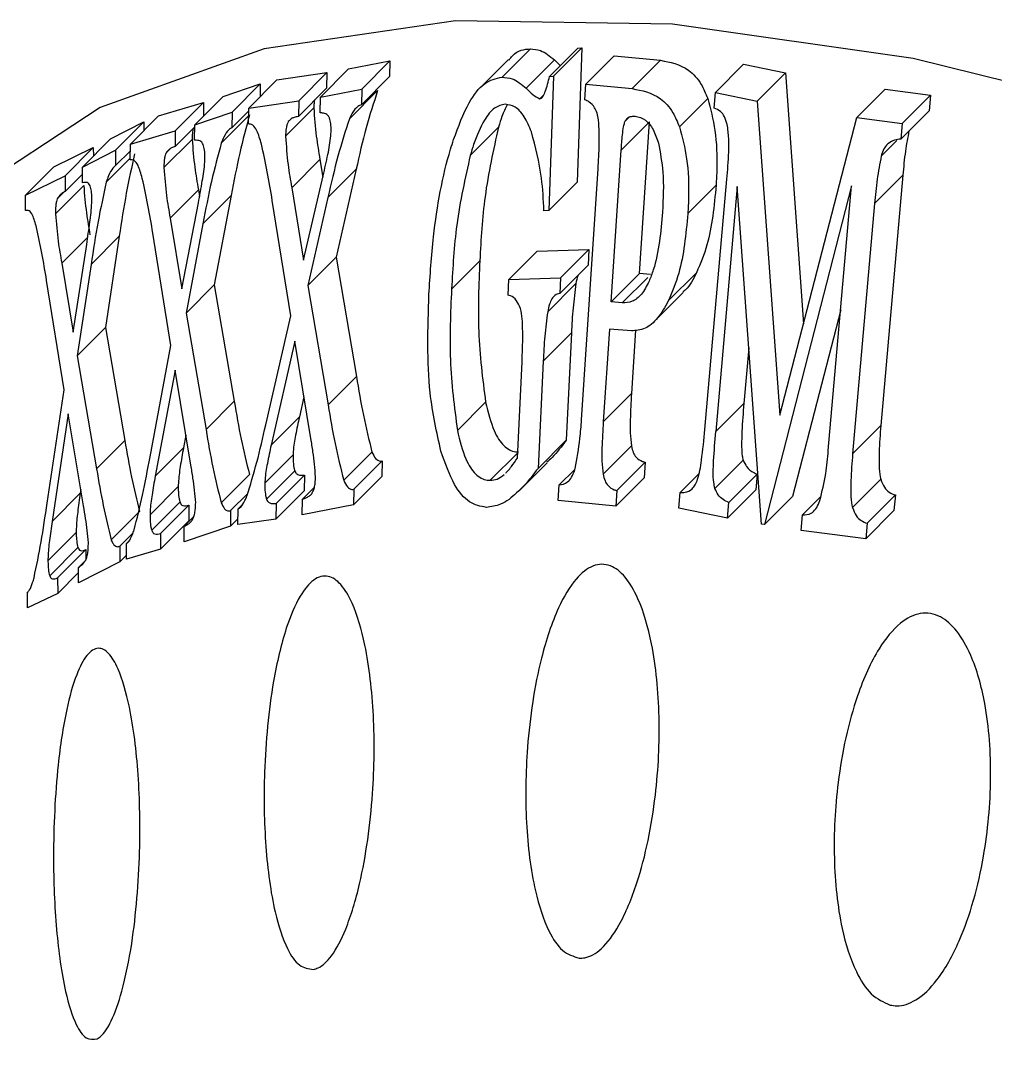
# Model space of a CAD drawing. Extents: x 1076 to 1148, y 508 to 635.
# Drawn here: x 1112.7132 to 1113.038, y 556.2002 to 556.5499 of the extents above; entities that cross this region are included whole.
import ezdxf

# ---------------------------------------------------------------- set-up
doc = ezdxf.new("R2010")
doc.units = 0
doc.header["$MEASUREMENT"] = 0
doc.layers.add('1', color=4, linetype='Continuous')
doc.layers.add('GEOMETRY', color=4, linetype='Continuous', lineweight=25)

# ---------------------------------------------------------------- blocks, each defined once
blk = doc.blocks.new('SUCTION 1235301')
at = {"layer": 'GEOMETRY'}
for p, q in [((-1.90168, 0.49173), (-1.9111, 0.48229)), ((-1.88587, 0.49199), (-1.89529, 0.48255)), ((-1.88453, 0.49203), (-1.89395, 0.4826)), ((-1.88453, 0.49203), (-1.88604, 0.44724)), ((-1.88587, 0.49199), (-1.88453, 0.49203)), ((-1.96226, 0.48509), (-1.94849, 0.48775)), ((-1.94849, 0.48775), (-1.95791, 0.47831)), ((-1.94849, 0.48775), (-1.94861, 0.48253)), ((-1.90897, 0.48819), (-1.91839, 0.47876)), ((-1.89365, 0.48804), (-1.90307, 0.47861)), ((-1.89365, 0.48804), (-1.89168, 0.48617)), ((-1.87378, 0.48944), (-1.8832, 0.48)), ((-1.87378, 0.48944), (-1.8583, 0.4879)), ((-1.8583, 0.4879), (-1.86772, 0.47846)), ((-1.83055, 0.48658), (-1.83997, 0.47714)), ((-1.83055, 0.48658), (-1.81662, 0.48372)), ((-1.98616, 0.48137), (-1.96951, 0.48384)), ((-1.96951, 0.48384), (-1.97892, 0.47441)), ((-1.96226, 0.48509), (-1.97168, 0.47566)), ((-1.96951, 0.48384), (-1.96962, 0.47863)), ((-1.89395, 0.4826), (-1.89546, 0.4378)), ((-1.89529, 0.48255), (-1.89395, 0.4826)), ((-1.81662, 0.48372), (-1.82604, 0.47428)), ((-1.81662, 0.48372), (-1.81063, 0.4001)), ((-2.00416, 0.47588), (-1.99173, 0.48006)), ((-1.99173, 0.48006), (-2.00115, 0.47062)), ((-1.98616, 0.48137), (-1.99558, 0.47193)), ((-1.99173, 0.48006), (-1.99175, 0.47577)), ((-1.94861, 0.48253), (-1.95803, 0.47309)), ((-1.88355, 0.47478), (-1.8832, 0.48)), ((-1.8832, 0.48), (-1.86772, 0.47846)), ((-2.00416, 0.47588), (-2.01358, 0.46644)), ((-1.96962, 0.47863), (-1.97904, 0.46919)), ((-1.9718, 0.47044), (-1.97168, 0.47566)), ((-1.97168, 0.47566), (-1.95791, 0.47831)), ((-1.9526, 0.47786), (-1.96202, 0.46842)), ((-1.95791, 0.47831), (-1.95803, 0.47309)), ((-1.89728, 0.47627), (-1.89852, 0.47504)), ((-1.84042, 0.47193), (-1.83997, 0.47714)), ((-1.83997, 0.47714), (-1.82604, 0.47428)), ((-1.78341, 0.47824), (-1.79283, 0.4688)), ((-1.78341, 0.47824), (-1.76827, 0.47631)), ((-1.76827, 0.47631), (-1.77769, 0.46687)), ((-1.76827, 0.47631), (-1.76873, 0.4711)), ((-2.02562, 0.46937), (-2.01068, 0.4738)), ((-2.01068, 0.4738), (-2.0201, 0.46436)), ((-2.01068, 0.4738), (-2.01071, 0.46932)), ((-1.99558, 0.47193), (-1.97892, 0.47441)), ((-1.97892, 0.47441), (-1.97904, 0.46919)), ((-1.84255, 0.47517), (-1.85197, 0.46574)), ((-1.82604, 0.47428), (-1.81854, 0.36957)), ((-2.02562, 0.46937), (-2.03504, 0.45993)), ((-2.01358, 0.46644), (-2.00115, 0.47062)), ((-1.99564, 0.46945), (-2.00473, 0.46034)), ((-1.9956, 0.47102), (-2.00118, 0.46543)), ((-2.00115, 0.47062), (-2.00118, 0.46543)), ((-1.9957, 0.46672), (-1.99558, 0.47193)), ((-1.97388, 0.47204), (-1.9833, 0.46261)), ((-1.87006, 0.46766), (-1.86886, 0.46887)), ((-1.81854, 0.36957), (-1.79283, 0.4688)), ((-1.79283, 0.4688), (-1.77769, 0.46687)), ((-1.76873, 0.4711), (-1.77815, 0.46166)), ((-2.04164, 0.46168), (-2.03059, 0.46739)), ((-2.03059, 0.46739), (-2.04001, 0.45795)), ((-2.03059, 0.46739), (-2.03057, 0.46441)), ((-2.01358, 0.46573), (-2.02013, 0.45916)), ((-2.01361, 0.46124), (-2.01358, 0.46644)), ((-1.91228, 0.46565), (-1.9217, 0.45621)), ((-1.87138, 0.45798), (-1.86197, 0.46741)), ((-1.86531, 0.4168), (-1.86197, 0.46741)), ((-1.77769, 0.46687), (-1.77815, 0.46166)), ((-2.04164, 0.46168), (-2.05106, 0.45225)), ((-2.03504, 0.45993), (-2.0201, 0.46436)), ((-2.0201, 0.46436), (-2.02013, 0.45916)), ((-2.06059, 0.45242), (-2.04741, 0.45879)), ((-2.04741, 0.45879), (-2.05683, 0.44935)), ((-2.04741, 0.45879), (-2.04739, 0.45592)), ((-2.03508, 0.45474), (-2.03504, 0.45993)), ((-2.01446, 0.46156), (-2.02388, 0.45213)), ((-2.02179, 0.4584), (-2.02313, 0.45706)), ((-1.77947, 0.46119), (-1.78467, 0.45598)), ((-2.05106, 0.45225), (-2.04001, 0.45795)), ((-2.03507, 0.45531), (-2.04307, 0.4473)), ((-2.04001, 0.45795), (-2.03997, 0.45279)), ((-2.03506, 0.45771), (-2.03997, 0.45279)), ((-1.97182, 0.45489), (-1.98124, 0.44545)), ((-1.97182, 0.45489), (-1.97085, 0.44894)), ((-1.87473, 0.40736), (-1.87138, 0.45798)), ((-2.06059, 0.45242), (-2.07001, 0.44298)), ((-2.05102, 0.44708), (-2.05106, 0.45225)), ((-1.95976, 0.45159), (-1.96918, 0.44216)), ((-1.95976, 0.45159), (-1.96646, 0.42232)), ((-1.88462, 0.36809), (-1.87909, 0.45174)), ((-2.07001, 0.44298), (-2.05683, 0.44935)), ((-2.05683, 0.44935), (-2.05679, 0.44419)), ((-2.05104, 0.44995), (-2.05679, 0.44419)), ((-1.97729, 0.42123), (-1.97075, 0.44936)), ((-1.84345, 0.36485), (-1.83611, 0.44827)), ((-1.77747, 0.44959), (-1.78689, 0.44015)), ((-1.77747, 0.44959), (-1.7848, 0.36617)), ((-2.0506, 0.44615), (-2.06002, 0.43671)), ((-2.01236, 0.44476), (-2.02178, 0.43532)), ((-2.01236, 0.44476), (-2.01199, 0.44252)), ((-1.98124, 0.44545), (-1.97729, 0.42123)), ((-1.88604, 0.44724), (-1.89546, 0.4378)), ((-1.83973, 0.4463), (-1.84915, 0.43686)), ((-1.8327, 0.44584), (-1.83988, 0.36412)), ((-1.82461, 0.33329), (-1.8327, 0.44584)), ((-1.79457, 0.44603), (-1.82363, 0.33312)), ((-1.80233, 0.35779), (-1.79457, 0.44603)), ((-2.06997, 0.43782), (-2.07001, 0.44298)), ((-2.05718, 0.44396), (-2.05942, 0.4417)), ((-2.00143, 0.44287), (-2.01085, 0.43344)), ((-2.00143, 0.44287), (-2.00707, 0.41302)), ((-1.98159, 0.40272), (-1.98772, 0.44114)), ((-1.96918, 0.44216), (-1.97588, 0.41288)), ((-2.01788, 0.41172), (-2.01237, 0.44041)), ((-1.89546, 0.4378), (-1.89713, 0.43774)), ((-1.78689, 0.44015), (-1.79422, 0.35673)), ((-2.02178, 0.43532), (-2.01788, 0.41172)), ((-2.02151, 0.39283), (-2.02755, 0.43028)), ((-2.01085, 0.43344), (-2.01649, 0.40358)), ((-2.04928, 0.42895), (-2.05793, 0.42029)), ((-2.03875, 0.42924), (-2.04817, 0.41981)), ((-2.03875, 0.42924), (-2.04337, 0.39888)), ((-2.05414, 0.39734), (-2.04962, 0.42655)), ((-1.89942, 0.42433), (-1.90884, 0.41489)), ((-1.89942, 0.42433), (-1.8822, 0.42482)), ((-1.8822, 0.42482), (-1.89162, 0.41538)), ((-1.8822, 0.42482), (-1.88245, 0.41959)), ((-2.05793, 0.42029), (-2.05414, 0.39734)), ((-2.04817, 0.41981), (-2.05279, 0.38944)), ((-1.96646, 0.42232), (-1.97588, 0.41288)), ((-1.96646, 0.42232), (-1.9597, 0.3825)), ((-1.91854, 0.42111), (-1.92796, 0.41167)), ((-1.88245, 0.41959), (-1.89187, 0.41015)), ((-1.87473, 0.40736), (-1.86531, 0.4168)), ((-1.86159, 0.41647), (-1.86531, 0.4168)), ((-1.84625, 0.41711), (-1.85567, 0.40768)), ((-2.0571, 0.37811), (-2.06298, 0.41453)), ((-2.00707, 0.41302), (-2.01649, 0.40358)), ((-2.00707, 0.41302), (-2.0004, 0.37423)), ((-1.97588, 0.41288), (-1.96912, 0.37306)), ((-1.90909, 0.40967), (-1.90884, 0.41489)), ((-1.90884, 0.41489), (-1.89162, 0.41538)), ((-1.88647, 0.41352), (-1.89589, 0.40409)), ((-1.89162, 0.41538), (-1.89187, 0.41015)), ((-1.86251, 0.41556), (-1.87101, 0.40704)), ((-1.86014, 0.40107), (-1.85072, 0.41051)), ((-1.87101, 0.40704), (-1.87473, 0.40736)), ((-2.01649, 0.40358), (-2.00982, 0.36479)), ((-1.98992, 0.36635), (-1.98159, 0.40272)), ((-1.7982, 0.40476), (-1.81421, 0.34256)), ((-2.04337, 0.39888), (-2.05279, 0.38944)), ((-2.04337, 0.39888), (-2.03689, 0.36118)), ((-1.88798, 0.39701), (-1.8974, 0.38757)), ((-1.88798, 0.39701), (-1.8897, 0.36133)), ((-1.87533, 0.39832), (-1.87738, 0.36739)), ((-1.868, 0.39771), (-1.87533, 0.39832)), ((-1.86656, 0.39799), (-1.86796, 0.37682)), ((-2.0285, 0.35571), (-2.02151, 0.39283)), ((-1.98023, 0.39425), (-1.98811, 0.35962)), ((-1.97487, 0.36181), (-1.98023, 0.39425)), ((-1.82884, 0.39209), (-1.83047, 0.37356)), ((-2.05279, 0.38944), (-2.04631, 0.35174)), ((-1.90599, 0.3553), (-1.90444, 0.38736)), ((-1.8974, 0.38757), (-1.89912, 0.35189)), ((-2.02016, 0.38457), (-2.02678, 0.34925)), ((-2.01487, 0.35296), (-2.02016, 0.38457)), ((-1.9597, 0.3825), (-1.96912, 0.37306)), ((-2.06279, 0.34033), (-2.0571, 0.37811)), ((-2.0004, 0.37423), (-2.00982, 0.36479)), ((-1.97717, 0.37574), (-1.97869, 0.36906)), ((-1.86796, 0.37682), (-1.87738, 0.36739)), ((-1.9166, 0.37397), (-1.92602, 0.36453)), ((-1.83047, 0.37356), (-1.83988, 0.36412)), ((-2.05579, 0.37009), (-2.06118, 0.33413)), ((-2.05065, 0.33936), (-2.05579, 0.37009)), ((-1.97869, 0.36906), (-1.98811, 0.35962)), ((-1.7848, 0.36617), (-1.79422, 0.35673)), ((-2.03689, 0.36118), (-2.04631, 0.35174)), ((-2.01655, 0.363), (-2.01736, 0.35868)), ((-1.8897, 0.36133), (-1.89912, 0.35189)), ((-2.01736, 0.35868), (-2.02678, 0.34925)), ((-1.95449, 0.35733), (-1.96391, 0.3479)), ((-1.9059, 0.35709), (-1.91505, 0.34793)), ((-1.86799, 0.35935), (-1.87741, 0.34991)), ((-1.9808, 0.35635), (-1.99022, 0.34691)), ((-1.95107, 0.35436), (-1.96049, 0.34493)), ((-1.95107, 0.35436), (-1.95119, 0.34915)), ((-1.90545, 0.34435), (-1.89603, 0.35378)), ((-1.86337, 0.35391), (-1.87279, 0.34448)), ((-1.86337, 0.35391), (-1.86372, 0.34869)), ((-1.83072, 0.35465), (-1.84014, 0.34521)), ((-1.99534, 0.34981), (-2.00476, 0.34037)), ((-1.98024, 0.35111), (-1.98966, 0.34167)), ((-1.88685, 0.35154), (-1.89203, 0.34634)), ((-1.84556, 0.34998), (-1.85167, 0.34386)), ((-1.82607, 0.34998), (-1.83549, 0.34054)), ((-1.82607, 0.34998), (-1.82653, 0.34477)), ((-1.977, 0.34963), (-1.98642, 0.34019)), ((-1.977, 0.34963), (-1.97711, 0.34442)), ((-1.95119, 0.34915), (-1.96061, 0.33971)), ((-1.89238, 0.34112), (-1.89203, 0.34634)), ((-1.86372, 0.34869), (-1.87314, 0.33926)), ((-1.78482, 0.34823), (-1.79424, 0.33879)), ((-2.05176, 0.34357), (-2.06118, 0.33413)), ((-2.05157, 0.34486), (-2.05176, 0.34357)), ((-2.01908, 0.34581), (-2.0285, 0.33637)), ((-1.99591, 0.34351), (-2.00161, 0.3378)), ((-1.97711, 0.34442), (-1.98653, 0.33498)), ((-1.97368, 0.34561), (-1.97763, 0.34165)), ((-1.96049, 0.34493), (-1.96061, 0.33971)), ((-1.87279, 0.34448), (-1.87314, 0.33926)), ((-1.85212, 0.33865), (-1.85167, 0.34386)), ((-1.83595, 0.33533), (-1.82653, 0.34477)), ((-1.77997, 0.34303), (-1.78939, 0.33359)), ((-1.77997, 0.34303), (-1.78043, 0.33782)), ((-2.01851, 0.34067), (-2.02793, 0.33123)), ((-2.01556, 0.33958), (-2.02498, 0.33014)), ((-2.01556, 0.33958), (-2.0156, 0.33438)), ((-1.99769, 0.33981), (-1.9991, 0.3384)), ((-1.98642, 0.34019), (-1.98653, 0.33498)), ((-1.97775, 0.33643), (-1.97763, 0.34165)), ((-1.96061, 0.33971), (-1.97775, 0.33643)), ((-1.87314, 0.33926), (-1.89238, 0.34112)), ((-1.83595, 0.33533), (-1.83549, 0.34054)), ((-1.81421, 0.34256), (-1.82363, 0.33312)), ((-1.80484, 0.34253), (-1.81095, 0.3364)), ((-2.03203, 0.33755), (-2.04145, 0.32811)), ((-2.01389, 0.33581), (-2.01708, 0.33261)), ((-2.00161, 0.3378), (-2.00164, 0.3326)), ((-1.99922, 0.33318), (-1.9991, 0.3384)), ((-1.83595, 0.33533), (-1.85212, 0.33865)), ((-1.81141, 0.3312), (-1.81095, 0.3364)), ((-1.78043, 0.33782), (-1.78985, 0.32838)), ((-2.0156, 0.33438), (-2.02502, 0.32495)), ((-2.01711, 0.32741), (-2.01708, 0.33261)), ((-2.00164, 0.3326), (-2.01711, 0.32741)), ((-1.99918, 0.33508), (-2.00164, 0.3326)), ((-1.98653, 0.33498), (-1.99922, 0.33318)), ((-1.82363, 0.33312), (-1.82461, 0.33329)), ((-1.78939, 0.33359), (-1.78985, 0.32838)), ((-2.05311, 0.33055), (-2.06253, 0.32111)), ((-2.03417, 0.33038), (-2.0386, 0.32594)), ((-2.02498, 0.33014), (-2.02502, 0.32495)), ((-1.78985, 0.32838), (-1.81141, 0.3312)), ((-2.05254, 0.32552), (-2.06195, 0.31608)), ((-2.0386, 0.32594), (-2.03856, 0.32078)), ((-2.03639, 0.32165), (-2.03636, 0.32684)), ((-2.03577, 0.32743), (-2.03636, 0.32684)), ((-2.04991, 0.32483), (-2.05933, 0.31539)), ((-2.04991, 0.32483), (-2.04988, 0.32148)), ((-2.03638, 0.32296), (-2.03856, 0.32078)), ((-2.02502, 0.32495), (-2.03639, 0.32165)), ((-2.05012, 0.32108), (-2.05234, 0.31886)), ((-2.0523, 0.31369), (-2.05234, 0.31886)), ((-2.03856, 0.32078), (-2.0523, 0.31369)), ((-2.05933, 0.31539), (-2.05929, 0.31022)), ((-2.05233, 0.3172), (-2.05929, 0.31022)), ((-2.0693, 0.30544), (-2.06935, 0.3106)), ((-2.05929, 0.31022), (-2.0693, 0.30544))]:
    blk.add_line(p, q, dxfattribs=at)
at = {"layer": 'GEOMETRY', "flags": 128}
blk.add_lwpolyline([(-0.57285, -0.24257), (-0.69092, -0.13908), (-0.80988, -0.04109), (-0.92881, 0.05066), (-1.04682, 0.13548), (-1.163, 0.21271), (-1.27648, 0.28178), (-1.38638, 0.34214), (-1.49187, 0.39335), (-1.59215, 0.43502), (-1.68646, 0.46682), (-1.77407, 0.48852), (-1.85433, 0.49995), (-1.92661, 0.50102), (-1.99038, 0.49173), (-2.04513, 0.47214), (-2.09047, 0.44241), (-2.12604, 0.40276), (-2.15157, 0.35349), (-2.15681, 0.33827)], dxfattribs=at)
at = {"layer": 'GEOMETRY'}
for points, knots in [([(-1.90877, 0.488), (-1.9084, 0.4885), (-1.90623, 0.49138), (-1.90374, 0.49157), (-1.90168, 0.49173)], [0, 0, 0, 0, 0.173288, 1, 1, 1, 1]), ([(-1.90168, 0.49173), (-1.90054, 0.49164), (-1.89774, 0.49142), (-1.89517, 0.4893), (-1.89365, 0.48804)], [0, 0, 0, 0, 0.407942, 1, 1, 1, 1]), ([(-1.8583, 0.4879), (-1.85508, 0.48729), (-1.85026, 0.48638), (-1.84493, 0.48095), (-1.84324, 0.47683), (-1.84255, 0.47517)], [0, 0, 0, 0, 0.54618, 0.817064, 1, 1, 1, 1]), ([(-1.92728, 0.46146), (-1.92566, 0.46583), (-1.9228, 0.47354), (-1.91699, 0.48103), (-1.91311, 0.48186), (-1.9111, 0.48229)], [0, 0, 0, 0, 0.386248, 0.681342, 1, 1, 1, 1]), ([(-1.9111, 0.48229), (-1.90996, 0.4822), (-1.90716, 0.48199), (-1.90459, 0.47986), (-1.90307, 0.47861)], [0, 0, 0, 0, 0.407942, 1, 1, 1, 1]), ([(-1.89852, 0.47504), (-1.89833, 0.47509), (-1.89797, 0.47518), (-1.89732, 0.47602), (-1.89629, 0.47833), (-1.89571, 0.48079), (-1.89529, 0.48255)], [0, 0, 0, 0, 0.11515, 0.229591, 0.447987, 1, 1, 1, 1]), ([(-1.9526, 0.47786), (-1.95392, 0.47376), (-1.9566, 0.46543), (-1.9587, 0.45626), (-1.95976, 0.45159)], [0, 0, 0, 0, 0.49127, 1, 1, 1, 1]), ([(-1.90307, 0.47861), (-1.90235, 0.47786), (-1.9009, 0.47636), (-1.89931, 0.47548), (-1.89852, 0.47504)], [0, 0, 0, 0, 0.497593, 1, 1, 1, 1]), ([(-1.86772, 0.47846), (-1.8645, 0.47785), (-1.85968, 0.47694), (-1.85435, 0.47151), (-1.85265, 0.4674), (-1.85197, 0.46574)], [0, 0, 0, 0, 0.5461798, 0.8170638, 1, 1, 1, 1]), ([(-1.97367, 0.47457), (-1.97374, 0.47409), (-1.97385, 0.47326), (-1.97387, 0.4724), (-1.97388, 0.47204)], [0, 0, 0, 0, 0.576163, 1, 1, 1, 1]), ([(-1.95803, 0.47309), (-1.95842, 0.47294), (-1.95948, 0.47254), (-1.96084, 0.47076), (-1.9617, 0.46906), (-1.96202, 0.46842)], [0, 0, 0, 0, 0.27195, 0.72693, 1, 1, 1, 1]), ([(-1.91004, 0.47325), (-1.91126, 0.473), (-1.9137, 0.4725), (-1.91746, 0.46776), (-1.92001, 0.46179), (-1.92134, 0.45742), (-1.9217, 0.45621)], [0, 0, 0, 0, 0.257328, 0.515038, 0.866506, 1, 1, 1, 1]), ([(-1.90946, 0.47308), (-1.91005, 0.47185), (-1.91113, 0.46962), (-1.91193, 0.46688), (-1.91228, 0.46565)], [0, 0, 0, 0, 0.552948, 1, 1, 1, 1]), ([(-1.90129, 0.46401), (-1.90206, 0.46581), (-1.90359, 0.46943), (-1.90667, 0.47272), (-1.90894, 0.47308), (-1.91004, 0.47325)], [0, 0, 0, 0, 0.338407, 0.6783, 1, 1, 1, 1]), ([(-1.87895, 0.46801), (-1.87908, 0.46882), (-1.87935, 0.47043), (-1.88043, 0.4726), (-1.88187, 0.47403), (-1.88304, 0.47456), (-1.88355, 0.47478)], [0, 0, 0, 0, 0.201198, 0.401599, 0.743673, 1, 1, 1, 1]), ([(-1.84255, 0.47517), (-1.84163, 0.47171), (-1.83971, 0.46457), (-1.83932, 0.45422), (-1.83964, 0.44809), (-1.83973, 0.4463)], [0, 0, 0, 0, 0.3989207, 0.8240935, 1, 1, 1, 1]), ([(-1.99531, 0.46978), (-1.99644, 0.46556), (-1.99876, 0.45698), (-2.00053, 0.44763), (-2.00143, 0.44287)], [0, 0, 0, 0, 0.491269, 1, 1, 1, 1]), ([(-1.97904, 0.46919), (-1.97949, 0.46909), (-1.98027, 0.46893), (-1.98141, 0.46852), (-1.98206, 0.46782), (-1.9824, 0.46746)], [0, 0, 0, 0, 0.3956434, 0.6937845, 1, 1, 1, 1]), ([(-1.97388, 0.47204), (-1.97366, 0.46884), (-1.97323, 0.46284), (-1.97227, 0.45742), (-1.97182, 0.45489)], [0, 0, 0, 0, 0.533095, 1, 1, 1, 1]), ([(-1.96868, 0.46868), (-1.96883, 0.46896), (-1.9694, 0.46999), (-1.97054, 0.47029), (-1.97144, 0.4704), (-1.9718, 0.47044)], [0, 0, 0, 0, 0.179033, 0.665305, 1, 1, 1, 1]), ([(-1.96812, 0.46433), (-1.96812, 0.46517), (-1.96813, 0.46681), (-1.9685, 0.46807), (-1.96868, 0.46868)], [0, 0, 0, 0, 0.513678, 1, 1, 1, 1]), ([(-1.87006, 0.46766), (-1.86987, 0.46797), (-1.86937, 0.46877), (-1.8682, 0.46929), (-1.8673, 0.46929), (-1.86675, 0.46929)], [0, 0, 0, 0, 0.205549, 0.523025, 1, 1, 1, 1]), ([(-1.86675, 0.46929), (-1.86556, 0.46901), (-1.86336, 0.46849), (-1.86062, 0.46517), (-1.85953, 0.46191), (-1.859, 0.46033)], [0, 0, 0, 0, 0.378938, 0.69861, 1, 1, 1, 1]), ([(-1.83603, 0.46648), (-1.8363, 0.4674), (-1.83684, 0.46923), (-1.8384, 0.47122), (-1.83968, 0.47167), (-1.84042, 0.47193)], [0, 0, 0, 0, 0.295228, 0.590195, 1, 1, 1, 1]), ([(-2.01413, 0.46517), (-2.01418, 0.46497), (-2.01435, 0.46419), (-2.01443, 0.46292), (-2.01445, 0.46192), (-2.01446, 0.46156)], [0, 0, 0, 0, 0.184296, 0.70733, 1, 1, 1, 1]), ([(-2.00118, 0.46543), (-2.00153, 0.46524), (-2.00248, 0.46472), (-2.00369, 0.4628), (-2.00445, 0.46101), (-2.00473, 0.46034)], [0, 0, 0, 0, 0.27195, 0.72693, 1, 1, 1, 1]), ([(-1.99134, 0.45996), (-1.9918, 0.46158), (-1.99257, 0.46429), (-1.99417, 0.46655), (-1.99521, 0.46666), (-1.9957, 0.46672)], [0, 0, 0, 0, 0.436873, 0.732177, 1, 1, 1, 1]), ([(-1.9824, 0.46746), (-1.98253, 0.46721), (-1.98279, 0.4667), (-1.98311, 0.46538), (-1.98326, 0.46397), (-1.98329, 0.46297), (-1.9833, 0.46261)], [0, 0, 0, 0, 0.221272, 0.442145, 0.799729, 1, 1, 1, 1]), ([(-1.96202, 0.46842), (-1.96333, 0.46433), (-1.96602, 0.456), (-1.96812, 0.44682), (-1.96918, 0.44216)], [0, 0, 0, 0, 0.49127, 1, 1, 1, 1]), ([(-1.91228, 0.46565), (-1.914, 0.45801), (-1.91723, 0.4437), (-1.91812, 0.42829), (-1.91854, 0.42111)], [0, 0, 0, 0, 0.533585, 1, 1, 1, 1]), ([(-1.87909, 0.45174), (-1.87894, 0.45445), (-1.87871, 0.45852), (-1.87866, 0.46398), (-1.87885, 0.46666), (-1.87895, 0.46801)], [0, 0, 0, 0, 0.494765, 0.745807, 1, 1, 1, 1]), ([(-1.87138, 0.45798), (-1.87126, 0.45967), (-1.87108, 0.46229), (-1.87067, 0.46538), (-1.87035, 0.46696), (-1.87012, 0.46752), (-1.87006, 0.46766)], [0, 0, 0, 0, 0.508537, 0.789739, 0.946455, 1, 1, 1, 1]), ([(-1.85197, 0.46574), (-1.85105, 0.46228), (-1.84913, 0.45513), (-1.84874, 0.44479), (-1.84906, 0.43866), (-1.84915, 0.43686)], [0, 0, 0, 0, 0.398921, 0.824094, 1, 1, 1, 1]), ([(-1.83611, 0.44827), (-1.83589, 0.45127), (-1.83554, 0.4558), (-1.83542, 0.462), (-1.83582, 0.46497), (-1.83603, 0.46648)], [0, 0, 0, 0, 0.489138, 0.740125, 1, 1, 1, 1]), ([(-1.9833, 0.46261), (-1.98308, 0.4594), (-1.98265, 0.4534), (-1.98169, 0.44798), (-1.98124, 0.44545)], [0, 0, 0, 0, 0.533108, 1, 1, 1, 1]), ([(-1.97075, 0.44936), (-1.97022, 0.45173), (-1.96925, 0.45606), (-1.96829, 0.46113), (-1.96814, 0.46381), (-1.96812, 0.46433)], [0, 0, 0, 0, 0.49327, 0.901837, 1, 1, 1, 1]), ([(-1.89713, 0.43774), (-1.89733, 0.44143), (-1.89783, 0.45096), (-1.89998, 0.45905), (-1.90129, 0.46401)], [0, 0, 0, 0, 0.386735, 1, 1, 1, 1]), ([(-1.77815, 0.46166), (-1.77957, 0.46146), (-1.78146, 0.4612), (-1.78356, 0.45892), (-1.78433, 0.4573), (-1.7846, 0.45624), (-1.78467, 0.45598)], [0, 0, 0, 0, 0.561459, 0.749577, 0.93927, 1, 1, 1, 1]), ([(-1.77543, 0.46438), (-1.77585, 0.46216), (-1.77678, 0.45731), (-1.77723, 0.4523), (-1.77747, 0.44959)], [0, 0, 0, 0, 0.45896, 1, 1, 1, 1]), ([(-2.02013, 0.45916), (-2.02053, 0.45902), (-2.02124, 0.45876), (-2.02225, 0.45822), (-2.02283, 0.45745), (-2.02313, 0.45706)], [0, 0, 0, 0, 0.395662, 0.693793, 1, 1, 1, 1]), ([(-2.01446, 0.46156), (-2.01421, 0.45841), (-2.01375, 0.45249), (-2.0128, 0.44722), (-2.01236, 0.44476)], [0, 0, 0, 0, 0.533032, 1, 1, 1, 1]), ([(-2.01076, 0.45985), (-2.01091, 0.46011), (-2.01144, 0.46107), (-2.01247, 0.46124), (-2.01328, 0.46124), (-2.01361, 0.46124)], [0, 0, 0, 0, 0.179106, 0.665527, 1, 1, 1, 1]), ([(-2.00473, 0.46034), (-2.00586, 0.45613), (-2.00818, 0.44755), (-2.00995, 0.43819), (-2.01085, 0.43344)], [0, 0, 0, 0, 0.491269, 1, 1, 1, 1]), ([(-2.01019, 0.45559), (-2.01021, 0.45642), (-2.01024, 0.45806), (-2.01059, 0.45926), (-2.01076, 0.45985)], [0, 0, 0, 0, 0.5139119, 1, 1, 1, 1]), ([(-1.98772, 0.44114), (-1.98825, 0.44439), (-1.98931, 0.4509), (-1.99066, 0.45693), (-1.99134, 0.45996)], [0, 0, 0, 0, 0.498619, 1, 1, 1, 1]), ([(-1.93551, 0.4098), (-1.93509, 0.41624), (-1.93401, 0.43294), (-1.93072, 0.45059), (-1.92762, 0.46039), (-1.92728, 0.46146)], [0, 0, 0, 0, 0.359367, 0.930079, 1, 1, 1, 1]), ([(-1.859, 0.46033), (-1.85838, 0.45715), (-1.85698, 0.44994), (-1.85738, 0.44186), (-1.85761, 0.43734)], [0, 0, 0, 0, 0.440508, 1, 1, 1, 1]), ([(-2.03365, 0.45673), (-2.03461, 0.45241), (-2.03656, 0.4436), (-2.03801, 0.43408), (-2.03875, 0.42924)], [0, 0, 0, 0, 0.49127, 1, 1, 1, 1]), ([(-2.03107, 0.44855), (-2.03151, 0.4501), (-2.03224, 0.4527), (-2.0337, 0.45475), (-2.03463, 0.45474), (-2.03508, 0.45474)], [0, 0, 0, 0, 0.436928, 0.7322, 1, 1, 1, 1]), ([(-2.02313, 0.45706), (-2.02324, 0.45679), (-2.02348, 0.45625), (-2.02374, 0.4549), (-2.02386, 0.45349), (-2.02387, 0.45249), (-2.02388, 0.45213)], [0, 0, 0, 0, 0.221296, 0.442193, 0.799857, 1, 1, 1, 1]), ([(-2.01237, 0.44041), (-2.01192, 0.44283), (-2.0111, 0.44724), (-2.0103, 0.45239), (-2.01021, 0.45507), (-2.01019, 0.45559)], [0, 0, 0, 0, 0.49327, 0.901834, 1, 1, 1, 1]), ([(-1.9217, 0.45621), (-1.92342, 0.44858), (-1.92665, 0.43426), (-1.92754, 0.41886), (-1.92796, 0.41167)], [0, 0, 0, 0, 0.5335853, 1, 1, 1, 1]), ([(-1.78467, 0.45598), (-1.78516, 0.45341), (-1.78616, 0.44823), (-1.78664, 0.44286), (-1.78689, 0.44015)], [0, 0, 0, 0, 0.4948051, 1, 1, 1, 1]), ([(-2.03997, 0.45279), (-2.04028, 0.45255), (-2.04113, 0.45192), (-2.04218, 0.44986), (-2.04283, 0.448), (-2.04307, 0.4473)], [0, 0, 0, 0, 0.271934, 0.726907, 1, 1, 1, 1]), ([(-2.02388, 0.45213), (-2.02363, 0.44897), (-2.02317, 0.44305), (-2.02222, 0.43778), (-2.02178, 0.43532)], [0, 0, 0, 0, 0.533046, 1, 1, 1, 1]), ([(-2.02755, 0.43028), (-2.02807, 0.43344), (-2.02912, 0.43978), (-2.03042, 0.44562), (-2.03107, 0.44855)], [0, 0, 0, 0, 0.498618, 1, 1, 1, 1]), ([(-2.05679, 0.44419), (-2.05714, 0.44399), (-2.05777, 0.44364), (-2.05866, 0.44298), (-2.05917, 0.44213), (-2.05942, 0.4417)], [0, 0, 0, 0, 0.395653, 0.693789, 1, 1, 1, 1]), ([(-2.04846, 0.44606), (-2.04859, 0.4463), (-2.04908, 0.44718), (-2.05, 0.44722), (-2.05072, 0.44712), (-2.05102, 0.44708)], [0, 0, 0, 0, 0.179069, 0.665416, 1, 1, 1, 1]), ([(-2.0506, 0.44615), (-2.05034, 0.44304), (-2.04985, 0.43723), (-2.04893, 0.43211), (-2.04851, 0.42972)], [0, 0, 0, 0, 0.533064, 1, 1, 1, 1]), ([(-2.04789, 0.44189), (-2.04792, 0.44272), (-2.04797, 0.44434), (-2.0483, 0.4455), (-2.04846, 0.44606)], [0, 0, 0, 0, 0.513795, 1, 1, 1, 1]), ([(-2.04307, 0.4473), (-2.04403, 0.44297), (-2.04598, 0.43416), (-2.04743, 0.42465), (-2.04817, 0.41981)], [0, 0, 0, 0, 0.49127, 1, 1, 1, 1]), ([(-1.83973, 0.4463), (-1.8404, 0.43935), (-1.84143, 0.4286), (-1.84499, 0.42011), (-1.84625, 0.41711)], [0, 0, 0, 0, 0.646415, 1, 1, 1, 1]), ([(-2.05942, 0.4417), (-2.05952, 0.44142), (-2.05972, 0.44086), (-2.05994, 0.43948), (-2.06002, 0.43806), (-2.06002, 0.43707), (-2.06002, 0.43671)], [0, 0, 0, 0, 0.221272, 0.442145, 0.799728, 1, 1, 1, 1]), ([(-2.04962, 0.42655), (-2.04926, 0.429), (-2.04859, 0.43349), (-2.04795, 0.43871), (-2.0479, 0.44138), (-2.04789, 0.44189)], [0, 0, 0, 0, 0.49327, 0.901835, 1, 1, 1, 1]), ([(-2.06634, 0.43221), (-2.06675, 0.43369), (-2.06744, 0.43618), (-2.06876, 0.43801), (-2.06958, 0.43788), (-2.06997, 0.43782)], [0, 0, 0, 0, 0.4368905, 0.7321835, 1, 1, 1, 1]), ([(-1.85761, 0.43734), (-1.85789, 0.43405), (-1.85845, 0.42744), (-1.86003, 0.41945), (-1.86159, 0.41548), (-1.86208, 0.41423)], [0, 0, 0, 0, 0.40519, 0.812619, 1, 1, 1, 1]), ([(-2.06002, 0.43671), (-2.05976, 0.43361), (-2.05927, 0.42779), (-2.05835, 0.42267), (-2.05793, 0.42029)], [0, 0, 0, 0, 0.533077, 1, 1, 1, 1]), ([(-1.84915, 0.43686), (-1.84982, 0.42991), (-1.85085, 0.41917), (-1.85441, 0.41068), (-1.85567, 0.40768)], [0, 0, 0, 0, 0.646415, 1, 1, 1, 1]), ([(-2.06298, 0.41453), (-2.06349, 0.4176), (-2.0645, 0.42376), (-2.06573, 0.42939), (-2.06634, 0.43221)], [0, 0, 0, 0, 0.498618, 1, 1, 1, 1]), ([(-1.91854, 0.42111), (-1.91887, 0.41315), (-1.91955, 0.39684), (-1.9176, 0.38172), (-1.9166, 0.37397)], [0, 0, 0, 0, 0.487477, 1, 1, 1, 1]), ([(-1.88577, 0.41626), (-1.88581, 0.41619), (-1.88615, 0.41543), (-1.88632, 0.41443), (-1.88647, 0.41352)], [0, 0, 0, 0, 0.097599, 1, 1, 1, 1]), ([(-1.84625, 0.41711), (-1.84738, 0.41493), (-1.84878, 0.41222), (-1.85051, 0.4109), (-1.85085, 0.41064)], [0, 0, 0, 0, 0.8050366, 1, 1, 1, 1]), ([(-1.88647, 0.41352), (-1.88683, 0.41082), (-1.88755, 0.40536), (-1.88783, 0.39981), (-1.88798, 0.39701)], [0, 0, 0, 0, 0.49528, 1, 1, 1, 1]), ([(-1.86208, 0.41423), (-1.86291, 0.41268), (-1.86455, 0.40956), (-1.86777, 0.40717), (-1.86991, 0.40708), (-1.87101, 0.40704)], [0, 0, 0, 0, 0.328193, 0.656677, 1, 1, 1, 1]), ([(-1.93148, 0.35757), (-1.9329, 0.36392), (-1.93642, 0.37972), (-1.93585, 0.39853), (-1.93551, 0.4098)], [0, 0, 0, 0, 0.401414, 1, 1, 1, 1]), ([(-1.92796, 0.41167), (-1.92829, 0.40372), (-1.92897, 0.3874), (-1.92702, 0.37228), (-1.92602, 0.36453)], [0, 0, 0, 0, 0.487477, 1, 1, 1, 1]), ([(-1.90501, 0.40519), (-1.90541, 0.40614), (-1.9063, 0.40824), (-1.90786, 0.40929), (-1.90884, 0.40959), (-1.90909, 0.40967)], [0, 0, 0, 0, 0.377547, 0.839388, 1, 1, 1, 1]), ([(-1.89187, 0.41015), (-1.89242, 0.41005), (-1.89334, 0.40988), (-1.89453, 0.40849), (-1.89539, 0.40657), (-1.89571, 0.40495), (-1.89589, 0.40409)], [0, 0, 0, 0, 0.320371, 0.535546, 0.751197, 1, 1, 1, 1]), ([(-1.85567, 0.40768), (-1.85683, 0.40565), (-1.85914, 0.4016), (-1.8635, 0.39802), (-1.86647, 0.39782), (-1.868, 0.39771)], [0, 0, 0, 0, 0.325882, 0.652876, 1, 1, 1, 1]), ([(-1.90444, 0.38736), (-1.90432, 0.39034), (-1.90413, 0.39486), (-1.90428, 0.40054), (-1.90457, 0.40359), (-1.90493, 0.4049), (-1.90501, 0.40519)], [0, 0, 0, 0, 0.4867601, 0.7370905, 0.9422759, 1, 1, 1, 1]), ([(-1.89589, 0.40409), (-1.89625, 0.40138), (-1.89697, 0.39592), (-1.89725, 0.39037), (-1.8974, 0.38757)], [0, 0, 0, 0, 0.49528, 1, 1, 1, 1]), ([(-1.9597, 0.3825), (-1.95896, 0.37814), (-1.95749, 0.36938), (-1.95549, 0.36136), (-1.95449, 0.35733)], [0, 0, 0, 0, 0.498599, 1, 1, 1, 1]), ([(-2.0004, 0.37423), (-1.99968, 0.36998), (-1.99822, 0.36144), (-1.9963, 0.35369), (-1.99534, 0.34981)], [0, 0, 0, 0, 0.498599, 1, 1, 1, 1]), ([(-1.86796, 0.37682), (-1.86812, 0.37392), (-1.86837, 0.36955), (-1.86845, 0.36364), (-1.86815, 0.36079), (-1.86799, 0.35935)], [0, 0, 0, 0, 0.492862, 0.743563, 1, 1, 1, 1]), ([(-1.96912, 0.37306), (-1.96838, 0.3687), (-1.96691, 0.35994), (-1.96491, 0.35192), (-1.96391, 0.3479)], [0, 0, 0, 0, 0.498599, 1, 1, 1, 1]), ([(-1.9166, 0.37397), (-1.91576, 0.37059), (-1.91429, 0.36462), (-1.91066, 0.359), (-1.90767, 0.35744), (-1.90596, 0.35738), (-1.90563, 0.35736)], [0, 0, 0, 0, 0.369036, 0.650794, 0.932967, 1, 1, 1, 1]), ([(-1.83047, 0.37356), (-1.83072, 0.37043), (-1.83113, 0.36557), (-1.83126, 0.35974), (-1.83115, 0.35645), (-1.83084, 0.35512), (-1.83072, 0.35465)], [0, 0, 0, 0, 0.489158, 0.761376, 0.916431, 1, 1, 1, 1]), ([(-1.97869, 0.36906), (-1.97912, 0.36705), (-1.97992, 0.36333), (-1.98067, 0.35901), (-1.98078, 0.35674), (-1.9808, 0.35635)], [0, 0, 0, 0, 0.492722, 0.912825, 1, 1, 1, 1]), ([(-1.88677, 0.35183), (-1.88615, 0.35513), (-1.88514, 0.36045), (-1.88476, 0.36599), (-1.88462, 0.36809)], [0, 0, 0, 0, 0.620576, 1, 1, 1, 1]), ([(-1.87738, 0.36739), (-1.87754, 0.36449), (-1.87779, 0.36011), (-1.87787, 0.35421), (-1.87757, 0.35135), (-1.87741, 0.34991)], [0, 0, 0, 0, 0.4928626, 0.7435628, 1, 1, 1, 1]), ([(-2.00982, 0.36479), (-2.0091, 0.36054), (-2.00764, 0.35201), (-2.00572, 0.34426), (-2.00476, 0.34037)], [0, 0, 0, 0, 0.498599, 1, 1, 1, 1]), ([(-1.99619, 0.34258), (-1.99505, 0.34629), (-1.99274, 0.35384), (-1.99087, 0.36214), (-1.98992, 0.36635)], [0, 0, 0, 0, 0.4921737, 1, 1, 1, 1]), ([(-1.92602, 0.36453), (-1.92518, 0.36115), (-1.92371, 0.35518), (-1.92008, 0.34957), (-1.91709, 0.348), (-1.91538, 0.34794), (-1.91505, 0.34793)], [0, 0, 0, 0, 0.369036, 0.650794, 0.932967, 1, 1, 1, 1]), ([(-1.84671, 0.34636), (-1.84643, 0.34698), (-1.84537, 0.34932), (-1.84437, 0.35586), (-1.8438, 0.36144), (-1.84345, 0.36485)], [0, 0, 0, 0, 0.122262, 0.46498, 1, 1, 1, 1]), ([(-1.84014, 0.34521), (-1.84028, 0.34589), (-1.84086, 0.34871), (-1.84053, 0.35531), (-1.84012, 0.36089), (-1.83988, 0.36412)], [0, 0, 0, 0, 0.117609, 0.489441, 1, 1, 1, 1]), ([(-1.7848, 0.36617), (-1.78504, 0.3632), (-1.7854, 0.35872), (-1.78545, 0.35299), (-1.78525, 0.34988), (-1.78489, 0.3485), (-1.78482, 0.34823)], [0, 0, 0, 0, 0.488387, 0.738524, 0.948762, 1, 1, 1, 1]), ([(-2.03689, 0.36118), (-2.03619, 0.35705), (-2.03477, 0.34875), (-2.03294, 0.34129), (-2.03203, 0.33755)], [0, 0, 0, 0, 0.498599, 1, 1, 1, 1]), ([(-1.9733, 0.34901), (-1.97354, 0.35184), (-1.97393, 0.35626), (-1.97462, 0.36035), (-1.97487, 0.36181)], [0, 0, 0, 0, 0.6407278, 1, 1, 1, 1]), ([(-1.8897, 0.36133), (-1.89124, 0.35924), (-1.89333, 0.3564), (-1.89557, 0.35443), (-1.89615, 0.35391)], [0, 0, 0, 0, 0.736649, 1, 1, 1, 1]), ([(-2.01736, 0.35868), (-2.01772, 0.35664), (-2.01839, 0.35285), (-2.019, 0.34846), (-2.01907, 0.3462), (-2.01908, 0.34581)], [0, 0, 0, 0, 0.492722, 0.912824, 1, 1, 1, 1]), ([(-1.98811, 0.35962), (-1.98854, 0.35762), (-1.98934, 0.3539), (-1.99009, 0.34957), (-1.9902, 0.3473), (-1.99022, 0.34691)], [0, 0, 0, 0, 0.492722, 0.912818, 1, 1, 1, 1]), ([(-1.95449, 0.35733), (-1.95411, 0.35654), (-1.95333, 0.35495), (-1.95205, 0.35425), (-1.95129, 0.35434), (-1.95107, 0.35436)], [0, 0, 0, 0, 0.413486, 0.829241, 1, 1, 1, 1]), ([(-1.91632, 0.33888), (-1.91826, 0.33923), (-1.92215, 0.33993), (-1.92753, 0.34646), (-1.93008, 0.35363), (-1.93148, 0.35757)], [0, 0, 0, 0, 0.310071, 0.620557, 1, 1, 1, 1]), ([(-1.86799, 0.35935), (-1.86781, 0.35859), (-1.86744, 0.35707), (-1.86617, 0.35519), (-1.86475, 0.3543), (-1.86369, 0.354), (-1.86337, 0.35391)], [0, 0, 0, 0, 0.2196931, 0.4384428, 0.8307228, 1, 1, 1, 1]), ([(-1.80513, 0.34117), (-1.80441, 0.34412), (-1.80308, 0.34949), (-1.80257, 0.35522), (-1.80233, 0.35779)], [0, 0, 0, 0, 0.549781, 1, 1, 1, 1]), ([(-1.79422, 0.35673), (-1.79446, 0.35377), (-1.79482, 0.34929), (-1.79487, 0.34356), (-1.79467, 0.34045), (-1.79431, 0.33906), (-1.79424, 0.33879)], [0, 0, 0, 0, 0.488387, 0.738524, 0.948762, 1, 1, 1, 1]), ([(-2.0338, 0.33135), (-2.03283, 0.33517), (-2.03086, 0.34295), (-2.02929, 0.35141), (-2.0285, 0.35571)], [0, 0, 0, 0, 0.492172, 1, 1, 1, 1]), ([(-1.9808, 0.35635), (-1.9808, 0.35579), (-1.98082, 0.35433), (-1.98063, 0.35248), (-1.98034, 0.35145), (-1.98024, 0.35111)], [0, 0, 0, 0, 0.29543, 0.765407, 1, 1, 1, 1]), ([(-1.9099, 0.35031), (-1.90966, 0.35055), (-1.909, 0.3512), (-1.90769, 0.35283), (-1.90665, 0.35434), (-1.90599, 0.3553)], [0, 0, 0, 0, 0.178077, 0.481734, 1, 1, 1, 1]), ([(-1.83072, 0.35465), (-1.83036, 0.35387), (-1.82942, 0.35185), (-1.82768, 0.35064), (-1.82645, 0.35013), (-1.82607, 0.34998)], [0, 0, 0, 0, 0.3049857, 0.785366, 1, 1, 1, 1]), ([(-2.04631, 0.35174), (-2.04561, 0.34761), (-2.04419, 0.33932), (-2.04236, 0.33185), (-2.04145, 0.32811)], [0, 0, 0, 0, 0.498599, 1, 1, 1, 1]), ([(-2.01327, 0.34042), (-2.01353, 0.34321), (-2.01394, 0.34755), (-2.01462, 0.35153), (-2.01487, 0.35296)], [0, 0, 0, 0, 0.640664, 1, 1, 1, 1]), ([(-1.98024, 0.35111), (-1.98013, 0.35085), (-1.97984, 0.35016), (-1.97872, 0.34947), (-1.97773, 0.34956), (-1.977, 0.34963)], [0, 0, 0, 0, 0.1367174, 0.3676722, 1, 1, 1, 1]), ([(-1.91505, 0.34793), (-1.91429, 0.34798), (-1.91273, 0.34809), (-1.9112, 0.34922), (-1.91042, 0.34979)], [0, 0, 0, 0, 0.49095, 1, 1, 1, 1]), ([(-1.89912, 0.35189), (-1.90067, 0.34985), (-1.90379, 0.34575), (-1.90712, 0.34292), (-1.90879, 0.3415)], [0, 0, 0, 0, 0.496752, 1, 1, 1, 1]), ([(-1.89203, 0.34634), (-1.89108, 0.3465), (-1.88965, 0.34674), (-1.88786, 0.34882), (-1.8871, 0.35061), (-1.88681, 0.35169), (-1.88677, 0.35183)], [0, 0, 0, 0, 0.4710306, 0.7158848, 0.9622409, 1, 1, 1, 1]), ([(-1.87741, 0.34991), (-1.87723, 0.34915), (-1.87686, 0.34763), (-1.87558, 0.34576), (-1.87417, 0.34486), (-1.87311, 0.34457), (-1.87279, 0.34448)], [0, 0, 0, 0, 0.2196931, 0.4384428, 0.8307228, 1, 1, 1, 1]), ([(-2.02678, 0.34925), (-2.02714, 0.3472), (-2.02781, 0.34341), (-2.02842, 0.33902), (-2.02849, 0.33676), (-2.0285, 0.33637)], [0, 0, 0, 0, 0.492723, 0.912817, 1, 1, 1, 1]), ([(-1.99022, 0.34691), (-1.99022, 0.34635), (-1.99023, 0.34489), (-1.99005, 0.34305), (-1.98976, 0.34202), (-1.98966, 0.34167)], [0, 0, 0, 0, 0.2954317, 0.7654104, 1, 1, 1, 1]), ([(-1.97416, 0.34413), (-1.97399, 0.34457), (-1.97366, 0.34543), (-1.97338, 0.34717), (-1.97332, 0.34836), (-1.9733, 0.34901)], [0, 0, 0, 0, 0.32713, 0.631735, 1, 1, 1, 1]), ([(-1.96391, 0.3479), (-1.96352, 0.3471), (-1.96275, 0.34552), (-1.96147, 0.34481), (-1.96071, 0.3449), (-1.96049, 0.34493)], [0, 0, 0, 0, 0.413486, 0.829241, 1, 1, 1, 1]), ([(-1.85167, 0.34386), (-1.85113, 0.34384), (-1.84982, 0.34378), (-1.84805, 0.34453), (-1.84704, 0.34591), (-1.84671, 0.34636)], [0, 0, 0, 0, 0.317941, 0.777394, 1, 1, 1, 1]), ([(-1.78482, 0.34823), (-1.78445, 0.34729), (-1.78372, 0.34541), (-1.78195, 0.34376), (-1.78065, 0.34328), (-1.77997, 0.34303)], [0, 0, 0, 0, 0.324289, 0.646443, 1, 1, 1, 1]), ([(-2.05176, 0.34357), (-2.05206, 0.34149), (-2.0526, 0.33764), (-2.05308, 0.3332), (-2.05311, 0.33094), (-2.05311, 0.33055)], [0, 0, 0, 0, 0.492721, 0.912841, 1, 1, 1, 1]), ([(-2.01908, 0.34581), (-2.01908, 0.34525), (-2.01907, 0.34379), (-2.01887, 0.34199), (-2.0186, 0.341), (-2.01851, 0.34067)], [0, 0, 0, 0, 0.295563, 0.765479, 1, 1, 1, 1]), ([(-1.97763, 0.34165), (-1.97717, 0.3418), (-1.97635, 0.34206), (-1.97526, 0.34272), (-1.97455, 0.34339), (-1.97423, 0.34399), (-1.97416, 0.34413)], [0, 0, 0, 0, 0.390595, 0.688187, 0.929361, 1, 1, 1, 1]), ([(-1.83549, 0.34054), (-1.83678, 0.34109), (-1.8386, 0.34188), (-1.8398, 0.34446), (-1.84014, 0.34521)], [0, 0, 0, 0, 0.70821, 1, 1, 1, 1]), ([(-2.06715, 0.31542), (-2.06635, 0.31935), (-2.06471, 0.32734), (-2.06344, 0.33595), (-2.06279, 0.34033)], [0, 0, 0, 0, 0.492173, 1, 1, 1, 1]), ([(-2.04905, 0.32711), (-2.04932, 0.32984), (-2.04975, 0.3341), (-2.05041, 0.33797), (-2.05065, 0.33936)], [0, 0, 0, 0, 0.640662, 1, 1, 1, 1]), ([(-2.01851, 0.34067), (-2.0184, 0.34042), (-2.01813, 0.33977), (-2.01712, 0.33921), (-2.01622, 0.33943), (-2.01556, 0.33958)], [0, 0, 0, 0, 0.1367619, 0.3677885, 1, 1, 1, 1]), ([(-2.01398, 0.33547), (-2.01383, 0.33593), (-2.01355, 0.33682), (-2.01332, 0.33859), (-2.01328, 0.33977), (-2.01327, 0.34042)], [0, 0, 0, 0, 0.327211, 0.63189, 1, 1, 1, 1]), ([(-2.00476, 0.34037), (-2.00439, 0.33963), (-2.00367, 0.33813), (-2.0025, 0.33758), (-2.00181, 0.33775), (-2.00161, 0.3378)], [0, 0, 0, 0, 0.4134852, 0.8292428, 1, 1, 1, 1]), ([(-1.9991, 0.3384), (-1.9988, 0.33855), (-1.998, 0.33895), (-1.99703, 0.3407), (-1.9964, 0.34209), (-1.99619, 0.34258)], [0, 0, 0, 0, 0.276393, 0.749652, 1, 1, 1, 1]), ([(-1.98966, 0.34167), (-1.98955, 0.34142), (-1.98926, 0.34072), (-1.98814, 0.34003), (-1.98715, 0.34013), (-1.98642, 0.34019)], [0, 0, 0, 0, 0.136717, 0.367672, 1, 1, 1, 1]), ([(-1.90879, 0.3415), (-1.90972, 0.34093), (-1.91222, 0.3394), (-1.91474, 0.33908), (-1.91632, 0.33888)], [0, 0, 0, 0, 0.371041, 1, 1, 1, 1]), ([(-1.81095, 0.3364), (-1.80996, 0.3364), (-1.80842, 0.33639), (-1.80647, 0.33822), (-1.80558, 0.33991), (-1.8052, 0.34098), (-1.80513, 0.34117)], [0, 0, 0, 0, 0.452543, 0.698888, 0.945752, 1, 1, 1, 1]), ([(-2.0285, 0.33637), (-2.02849, 0.33581), (-2.02848, 0.33436), (-2.02829, 0.33255), (-2.02802, 0.33156), (-2.02793, 0.33123)], [0, 0, 0, 0, 0.295565, 0.765482, 1, 1, 1, 1]), ([(-1.79424, 0.33879), (-1.79387, 0.33785), (-1.79314, 0.33597), (-1.79137, 0.33433), (-1.79007, 0.33384), (-1.78939, 0.33359)], [0, 0, 0, 0, 0.324289, 0.646443, 1, 1, 1, 1]), ([(-2.06118, 0.33413), (-2.06147, 0.33205), (-2.06201, 0.3282), (-2.0625, 0.32376), (-2.06253, 0.3215), (-2.06253, 0.32111)], [0, 0, 0, 0, 0.492722, 0.912834, 1, 1, 1, 1]), ([(-2.01708, 0.33261), (-2.01666, 0.33281), (-2.01593, 0.33316), (-2.01496, 0.33395), (-2.01432, 0.3347), (-2.01404, 0.33532), (-2.01398, 0.33547)], [0, 0, 0, 0, 0.3905946, 0.6881855, 0.9293292, 1, 1, 1, 1]), ([(-2.05311, 0.33055), (-2.0531, 0.33), (-2.05307, 0.32855), (-2.05287, 0.32678), (-2.05262, 0.32584), (-2.05254, 0.32552)], [0, 0, 0, 0, 0.295496, 0.765462, 1, 1, 1, 1]), ([(-2.03636, 0.32684), (-2.03609, 0.32703), (-2.03538, 0.32753), (-2.03453, 0.32938), (-2.03399, 0.33084), (-2.0338, 0.33135)], [0, 0, 0, 0, 0.276374, 0.749688, 1, 1, 1, 1]), ([(-2.02793, 0.33123), (-2.02782, 0.33099), (-2.02755, 0.33033), (-2.02654, 0.32978), (-2.02564, 0.32999), (-2.02498, 0.33014)], [0, 0, 0, 0, 0.136762, 0.367788, 1, 1, 1, 1]), ([(-2.05254, 0.32552), (-2.05244, 0.32529), (-2.05219, 0.32468), (-2.05128, 0.32426), (-2.05049, 0.32459), (-2.04991, 0.32483)], [0, 0, 0, 0, 0.136712, 0.367666, 1, 1, 1, 1]), ([(-2.04962, 0.32209), (-2.04949, 0.32257), (-2.04925, 0.32349), (-2.04907, 0.32527), (-2.04906, 0.32646), (-2.04905, 0.32711)], [0, 0, 0, 0, 0.327143, 0.631722, 1, 1, 1, 1]), ([(-2.04145, 0.32811), (-2.04124, 0.32764), (-2.04071, 0.32649), (-2.03972, 0.32559), (-2.03895, 0.32583), (-2.0386, 0.32594)], [0, 0, 0, 0, 0.271342, 0.664109, 1, 1, 1, 1]), ([(-2.05234, 0.31886), (-2.05197, 0.31911), (-2.05133, 0.31956), (-2.05047, 0.32046), (-2.04991, 0.32128), (-2.04967, 0.32194), (-2.04962, 0.32209)], [0, 0, 0, 0, 0.390596, 0.688187, 0.929374, 1, 1, 1, 1]), ([(-2.06253, 0.32111), (-2.06252, 0.32056), (-2.06249, 0.31912), (-2.06229, 0.31735), (-2.06204, 0.3164), (-2.06195, 0.31608)], [0, 0, 0, 0, 0.295498, 0.765465, 1, 1, 1, 1]), ([(-1.88543, 0.18863), (-1.88733, 0.18922), (-1.89113, 0.19039), (-1.8963, 0.19833), (-1.90092, 0.2125), (-1.9035, 0.23384), (-1.90311, 0.26074), (-1.89933, 0.28588), (-1.8931, 0.30479), (-1.88695, 0.31517), (-1.88083, 0.32006), (-1.87504, 0.32013), (-1.86984, 0.316), (-1.86485, 0.30745), (-1.86033, 0.29183), (-1.85814, 0.269), (-1.85947, 0.24124), (-1.8644, 0.21685), (-1.8714, 0.19989), (-1.8776, 0.19148), (-1.88235, 0.18869), (-1.8848, 0.18864), (-1.88543, 0.18863)], [0, 0, 0, 0, 0.034754, 0.069336, 0.118701, 0.187808, 0.259046, 0.34557, 0.401728, 0.444534, 0.479279, 0.514165, 0.546055, 0.579986, 0.632521, 0.704563, 0.778479, 0.865735, 0.916544, 0.956137, 0.988629, 1, 1, 1, 1]), ([(-2.06935, 0.3106), (-2.06912, 0.31082), (-2.06849, 0.31142), (-2.06777, 0.31336), (-2.06731, 0.31489), (-2.06715, 0.31542)], [0, 0, 0, 0, 0.276386, 0.749677, 1, 1, 1, 1]), ([(-2.06195, 0.31608), (-2.06186, 0.31586), (-2.06161, 0.31524), (-2.0607, 0.31482), (-2.05991, 0.31515), (-2.05933, 0.31539)], [0, 0, 0, 0, 0.136712, 0.367666, 1, 1, 1, 1]), ([(-1.97403, 0.18487), (-1.97564, 0.18507), (-1.97883, 0.18546), (-1.98336, 0.19223), (-1.98758, 0.20524), (-1.99032, 0.22575), (-1.99076, 0.25233), (-1.98835, 0.2779), (-1.98373, 0.29782), (-1.97892, 0.30931), (-1.97398, 0.31537), (-1.96916, 0.31661), (-1.96469, 0.31357), (-1.96026, 0.30612), (-1.95602, 0.2916), (-1.95351, 0.2695), (-1.95382, 0.24187), (-1.95725, 0.21685), (-1.96263, 0.19876), (-1.96758, 0.18924), (-1.97146, 0.18554), (-1.97351, 0.18501), (-1.97403, 0.18487)], [0, 0, 0, 0, 0.034754, 0.069336, 0.118701, 0.187808, 0.259046, 0.34557, 0.401728, 0.444534, 0.479279, 0.514165, 0.546055, 0.579986, 0.632521, 0.704563, 0.778479, 0.865735, 0.916544, 0.956137, 0.988629, 1, 1, 1, 1]), ([(-1.78173, 0.17299), (-1.7839, 0.17396), (-1.78823, 0.1759), (-1.79391, 0.18494), (-1.79873, 0.20013), (-1.80095, 0.22214), (-1.79953, 0.24911), (-1.79425, 0.27362), (-1.78637, 0.29135), (-1.77889, 0.30054), (-1.77166, 0.30421), (-1.765, 0.30313), (-1.75917, 0.29794), (-1.75376, 0.28836), (-1.74916, 0.27179), (-1.74749, 0.24842), (-1.75004, 0.22078), (-1.75657, 0.19721), (-1.76521, 0.18153), (-1.77263, 0.1743), (-1.77818, 0.17243), (-1.781, 0.17287), (-1.78173, 0.17299)], [0, 0, 0, 0, 0.034754, 0.069336, 0.118701, 0.187808, 0.259046, 0.34557, 0.401728, 0.444534, 0.479279, 0.514165, 0.546055, 0.579986, 0.632521, 0.704563, 0.778479, 0.865735, 0.916544, 0.956137, 0.988629, 1, 1, 1, 1]), ([(-2.04611, 0.16176), (-2.04738, 0.16157), (-2.04992, 0.16118), (-2.05366, 0.16674), (-2.05732, 0.17849), (-2.06001, 0.19798), (-2.06106, 0.22403), (-2.05987, 0.2498), (-2.05679, 0.27056), (-2.05333, 0.28306), (-2.04959, 0.29023), (-2.04581, 0.29261), (-2.04218, 0.29069), (-2.03846, 0.2844), (-2.03467, 0.2711), (-2.03205, 0.24992), (-2.03154, 0.22264), (-2.03361, 0.19722), (-2.03742, 0.17815), (-2.04111, 0.16761), (-2.04409, 0.16305), (-2.04569, 0.16203), (-2.04611, 0.16176)], [0, 0, 0, 0, 0.034754, 0.069336, 0.118701, 0.187808, 0.259046, 0.34557, 0.401728, 0.444534, 0.479279, 0.514165, 0.546055, 0.579986, 0.632521, 0.704563, 0.778479, 0.865735, 0.916544, 0.956137, 0.988629, 1, 1, 1, 1])]:
    blk.add_open_spline(points, degree=3, knots=knots, dxfattribs=at)
blk = doc.blocks.new('2026 TX')
at = {"layer": '1', "color": 3}
blk.add_blockref('SUCTION 1235301', (39.02225, 36.25517), dxfattribs=at)

msp = doc.modelspace()

# ---------------------------------------------------------------- block references
at = {"layer": '1'}
msp.add_blockref('2026 TX', (1075.76246, 519.79368), dxfattribs=at)

doc.saveas('drawing.dxf')
